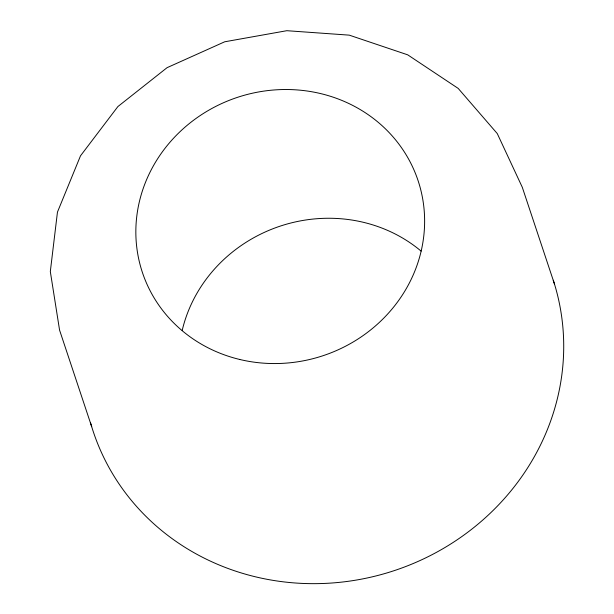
<?xml version="1.0" encoding="UTF-8"?>
<svg xmlns="http://www.w3.org/2000/svg" width="614" height="614" viewBox="0 0 614 614"><rect width="100%" height="100%" fill="white"/><g stroke="black" fill="none" stroke-linecap="round" stroke-linejoin="round"><path stroke-width="0.92" d="M554.427 283.868L522.307 187.308L497.279 133.591L458.19 88.408L407.704 54.83L349.259 35.144L286.838 30.7L224.701 41.79L167.077 67.67L117.896 106.56L80.503 155.826L57.455 212.106L50.317 271.557L59.573 330.132L91.693 426.692M553.283 280.245A242.146 226.812 -18.4 0 1 389.299 572.21A242.146 226.812 -18.4 0 1 90.619 423.054M182.228 330.286A145.288 136.085 -18.4 0 1 421.081 251.095M239.729 359.466A145.288 136.085 -18.4 0 0 420.513 188.866A145.288 136.085 -18.4 0 0 180.455 131.273A145.288 136.085 -18.4 0 0 239.729 359.466"/></g></svg>
